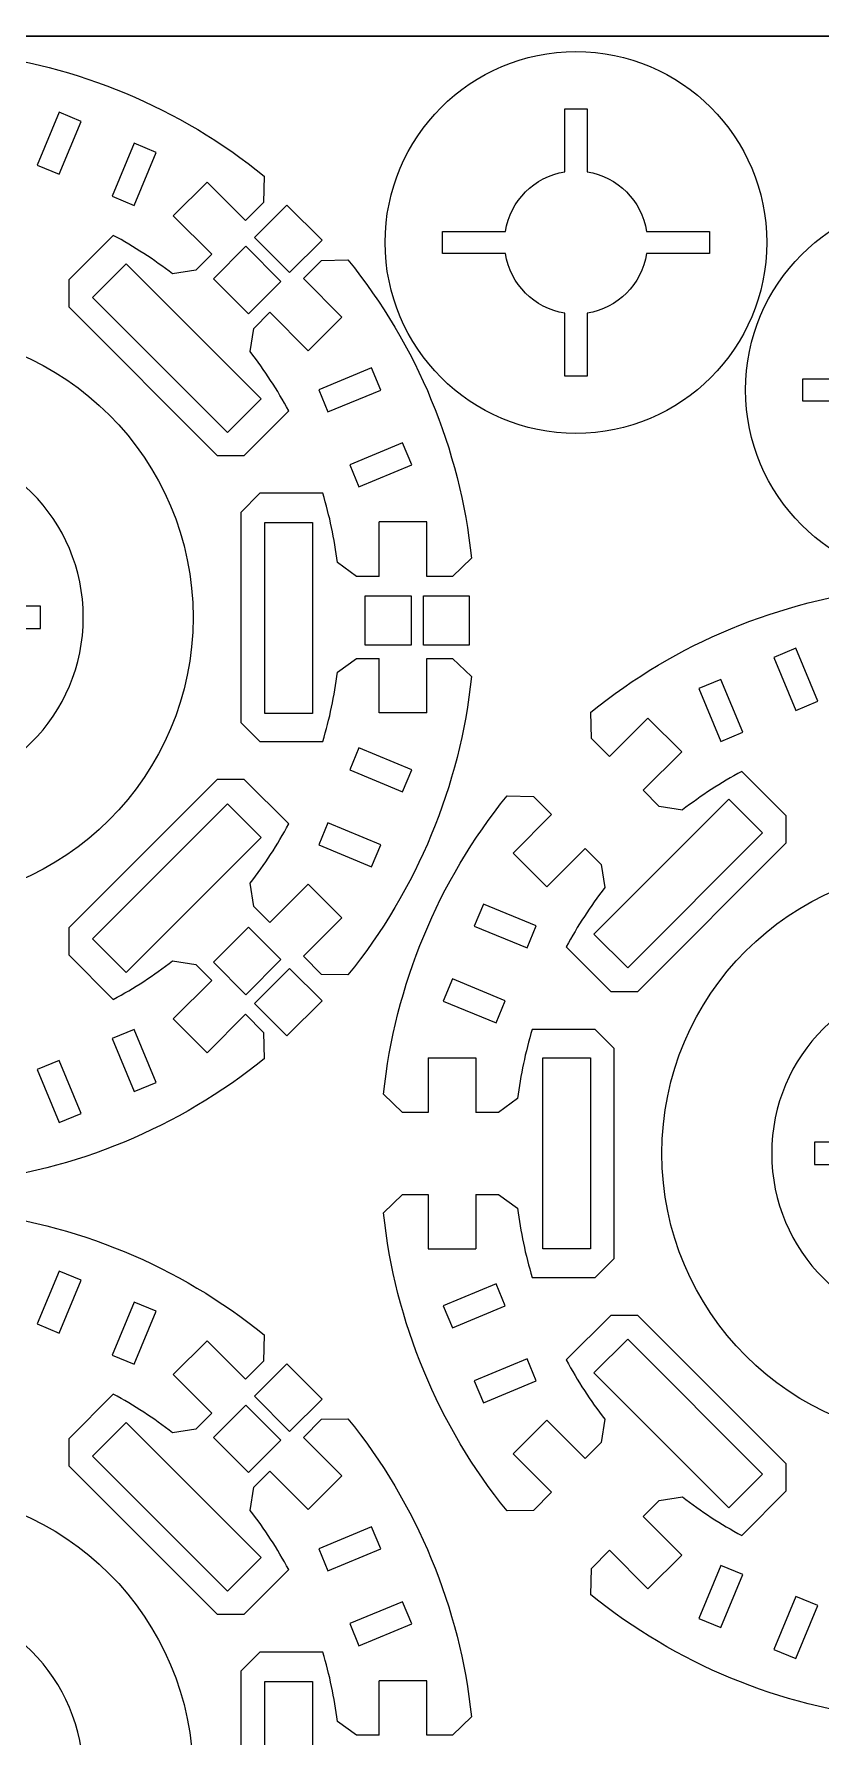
# Model space of a CAD drawing. Header units: centimetres. Extents: x -226 to -75, y 0 to 222.
# Drawn here: x -196.65 to -188.41, y 144.43 to 162.27 of the extents above; entities that cross this region are included whole.
import ezdxf

# ---------------------------------------------------------------- set-up
doc = ezdxf.new("R2010")
doc.units = ezdxf.units.CM
doc.header["$MEASUREMENT"] = 0
doc.layers.add('layer 1', color=7, linetype='Continuous')

msp = doc.modelspace()

# ---------------------------------------------------------------- linework, layer by layer
at = {"layer": 'layer 1', "color": 250, "lineweight": 20}
for points in [[(-225.83724, 162.24642), (-175.83724, 162.24642), (-175.83724, 192.24642), (-225.83724, 192.24642), (-225.83724, 162.24642)], [(-225.83724, 132.24642), (-175.83724, 132.24642), (-175.83724, 162.24642), (-225.83724, 162.24642), (-225.83724, 132.24642)]]:
    msp.add_lwpolyline(points, close=True, dxfattribs=at)
at = {"layer": 'layer 1', "color": 242, "lineweight": 9}
for points in [[(-197.33165, 162.07151), (-196.19994, 161.94592), (-195.1277, 161.49829), (-194.24259, 160.78122)], [(-196.39121, 161.44965), (-196.39121, 161.44965), (-196.62087, 160.89533), (-196.62087, 160.89533)], [(-196.16025, 161.35408), (-196.16025, 161.35408), (-196.39121, 161.44965), (-196.39121, 161.44965)], [(-196.38983, 160.7997), (-196.38983, 160.7997), (-196.16024, 161.35409), (-196.16024, 161.35409)], [(-195.60593, 161.12436), (-195.60593, 161.12436), (-195.83552, 160.57005), (-195.83552, 160.57005)], [(-195.3749, 161.02873), (-195.3749, 161.02873), (-195.60594, 161.12436), (-195.60594, 161.12436)], [(-195.60456, 160.47448), (-195.60456, 160.47448), (-195.3749, 161.02873), (-195.3749, 161.02873)], [(-196.62086, 160.89533), (-196.62086, 160.89533), (-196.38982, 160.7997), (-196.38982, 160.7997)], [(-194.2425, 160.78116), (-194.2425, 160.78116), (-194.24822, 160.50561), (-194.24822, 160.50561)], [(-195.83552, 160.57005), (-195.83552, 160.57005), (-195.60455, 160.47448), (-195.60455, 160.47448)], [(-194.84126, 160.71867), (-194.84126, 160.71867), (-195.19474, 160.36519), (-195.19474, 160.36519)], [(-194.43818, 160.31573), (-194.43818, 160.31573), (-194.84127, 160.71867), (-194.84127, 160.71867)], [(-194.24822, 160.50562), (-194.24822, 160.50562), (-194.43819, 160.31572), (-194.43819, 160.31572)], [(-194.79165, 159.96212), (-194.79165, 159.96212), (-195.19473, 160.36521), (-195.19473, 160.36521)], [(-195.82387, 160.16036), (-195.82387, 160.16036), (-196.29074, 159.69342), (-196.29074, 159.69342)], [(-195.20265, 159.75583), (-195.39943, 159.90802), (-195.6051, 160.04204), (-195.82386, 160.16036)], [(-194.79165, 159.96212), (-194.79165, 159.96212), (-194.95996, 159.79374), (-194.95996, 159.79374)], [(-193.83006, 159.70767), (-193.83006, 159.70767), (-193.64015, 159.89757), (-193.64015, 159.89757)], [(-193.64016, 159.89757), (-193.64016, 159.89757), (-193.3645, 159.90314), (-193.3645, 159.90314)], [(-193.36449, 159.90315), (-192.63999, 159.00878), (-192.19048, 157.92353), (-192.07029, 156.77875)], [(-196.29075, 159.69341), (-196.29075, 159.69341), (-196.29082, 159.41055), (-196.29082, 159.41055)], [(-194.95998, 159.79373), (-194.95998, 159.79373), (-195.20272, 159.75591), (-195.20272, 159.75591)], [(-193.42698, 159.30453), (-193.42698, 159.30453), (-193.83006, 159.70768), (-193.83006, 159.70768)], [(-196.29082, 159.41057), (-196.29082, 159.41057), (-194.73514, 157.85496), (-194.73514, 157.85496)], [(-194.35192, 159.18567), (-194.35192, 159.18567), (-194.18364, 159.35405), (-194.18364, 159.35405)], [(-193.78051, 158.95092), (-193.78051, 158.95092), (-194.18367, 159.35408), (-194.18367, 159.35408)], [(-194.38989, 158.943), (-194.38989, 158.943), (-194.35193, 159.18567), (-194.35193, 159.18567)], [(-193.42698, 159.30453), (-193.42698, 159.30453), (-193.7805, 158.95094), (-193.7805, 158.95094)], [(-193.98543, 158.32192), (-194.10368, 158.54067), (-194.23759, 158.74641), (-194.38989, 158.94305)], [(-193.11706, 158.77081), (-193.11706, 158.77081), (-193.67131, 158.54122), (-193.67131, 158.54122)], [(-193.02128, 158.53985), (-193.02128, 158.53985), (-193.11706, 158.77081), (-193.11706, 158.77081)], [(-193.67131, 158.54123), (-193.67131, 158.54123), (-193.57567, 158.3102), (-193.57567, 158.3102)], [(-193.57567, 158.3102), (-193.57567, 158.3102), (-193.02128, 158.53986), (-193.02128, 158.53986)], [(-194.45238, 157.8549), (-194.45238, 157.8549), (-193.98544, 158.32191), (-193.98544, 158.32191)], [(-192.79177, 157.98547), (-192.79177, 157.98547), (-193.34602, 157.75595), (-193.34602, 157.75595)], [(-192.696, 157.75458), (-192.696, 157.75458), (-192.79178, 157.98547), (-192.79178, 157.98547)], [(-194.73515, 157.85497), (-194.73515, 157.85497), (-194.45237, 157.8549), (-194.45237, 157.8549)], [(-193.34602, 157.75595), (-193.34602, 157.75595), (-193.25038, 157.52492), (-193.25038, 157.52492)], [(-193.25038, 157.52493), (-193.25038, 157.52493), (-192.69599, 157.75459), (-192.69599, 157.75459)], [(-194.28784, 157.45782), (-194.28784, 157.45782), (-194.4878, 157.25786), (-194.4878, 157.25786)], [(-193.62748, 157.45782), (-193.62748, 157.45782), (-194.28785, 157.45782), (-194.28785, 157.45782)], [(-193.47431, 156.73257), (-193.50575, 156.97937), (-193.55644, 157.21957), (-193.62749, 157.45783)], [(-194.4878, 157.25786), (-194.4878, 157.25786), (-194.4878, 155.05792), (-194.4878, 155.05792)], [(-193.03789, 156.5878), (-193.03789, 156.5878), (-193.03782, 157.15788), (-193.03782, 157.15788)], [(-192.53787, 157.15796), (-192.53787, 157.15796), (-193.03783, 157.15789), (-193.03783, 157.15789)], [(-192.5378, 156.58787), (-192.5378, 156.58787), (-192.53787, 157.15795), (-192.53787, 157.15795)], [(-193.27595, 156.5878), (-193.27595, 156.5878), (-193.47431, 156.73258), (-193.47431, 156.73258)], [(-192.07037, 156.77873), (-192.07037, 156.77873), (-192.26923, 156.58788), (-192.26923, 156.58788)], [(-193.03789, 156.5878), (-193.03789, 156.5878), (-193.27594, 156.5878), (-193.27594, 156.5878)], [(-192.26922, 156.58787), (-192.26922, 156.58787), (-192.53779, 156.58787), (-192.53779, 156.58787)], [(-190.81898, 155.16551), (-189.92462, 155.89001), (-188.83937, 156.33959), (-187.69457, 156.45964)], [(-188.67035, 155.834), (-188.67035, 155.834), (-188.90131, 155.73829), (-188.90131, 155.73829)], [(-188.44076, 155.27961), (-188.44076, 155.27961), (-188.67035, 155.834), (-188.67035, 155.834)], [(-193.62748, 154.85795), (-193.5565, 155.09622), (-193.50574, 155.33642), (-193.47431, 155.58323)], [(-193.47431, 155.58314), (-193.47431, 155.58314), (-193.27595, 155.72792), (-193.27595, 155.72792)], [(-193.27595, 155.72791), (-193.27595, 155.72791), (-193.03789, 155.72791), (-193.03789, 155.72791)], [(-193.03789, 155.15788), (-193.03789, 155.15788), (-193.03789, 155.7279), (-193.03789, 155.7279)], [(-192.53787, 155.72798), (-192.53787, 155.72798), (-192.2693, 155.72798), (-192.2693, 155.72798)], [(-192.5378, 155.15781), (-192.5378, 155.15781), (-192.53787, 155.72797), (-192.53787, 155.72797)], [(-192.26929, 155.72798), (-192.26929, 155.72798), (-192.07029, 155.53698), (-192.07029, 155.53698)], [(-188.90132, 155.73829), (-188.90132, 155.73829), (-188.67173, 155.18397), (-188.67173, 155.18397)], [(-192.0703, 155.53712), (-192.19039, 154.39225), (-192.63997, 153.30703), (-193.3645, 152.41263)], [(-189.45563, 155.50864), (-189.45563, 155.50864), (-189.6866, 155.413), (-189.6866, 155.413)], [(-189.6866, 155.41301), (-189.6866, 155.41301), (-189.45701, 154.85872), (-189.45701, 154.85872)], [(-189.22598, 154.95443), (-189.22598, 154.95443), (-189.45563, 155.50865), (-189.45563, 155.50865)], [(-188.67173, 155.18398), (-188.67173, 155.18398), (-188.44076, 155.27962), (-188.44076, 155.27962)], [(-194.4878, 155.05791), (-194.4878, 155.05791), (-194.28784, 154.85795), (-194.28784, 154.85795)], [(-192.5378, 155.15781), (-192.5378, 155.15781), (-193.0379, 155.15788), (-193.0379, 155.15788)], [(-190.81334, 154.88984), (-190.81334, 154.88984), (-190.81905, 155.16546), (-190.81905, 155.16546)], [(-190.22028, 155.10295), (-190.22028, 155.10295), (-190.62343, 154.6999), (-190.62343, 154.6999)], [(-190.22028, 155.10295), (-190.22028, 155.10295), (-189.86676, 154.74943), (-189.86676, 154.74943)], [(-194.28784, 154.85795), (-194.28784, 154.85795), (-193.62748, 154.85795), (-193.62748, 154.85795)], [(-190.62344, 154.69991), (-190.62344, 154.69991), (-190.81334, 154.88984), (-190.81334, 154.88984)], [(-189.45701, 154.85873), (-189.45701, 154.85873), (-189.22598, 154.95444), (-189.22598, 154.95444)], [(-193.25038, 154.79091), (-193.25038, 154.79091), (-193.34602, 154.55995), (-193.34602, 154.55995)], [(-192.696, 154.56119), (-192.696, 154.56119), (-193.25039, 154.79092), (-193.25039, 154.79092)], [(-189.86676, 154.74945), (-189.86676, 154.74945), (-190.26992, 154.34629), (-190.26992, 154.34629)], [(-193.34602, 154.55995), (-193.34602, 154.55995), (-192.79177, 154.33022), (-192.79177, 154.33022)], [(-192.79177, 154.33023), (-192.79177, 154.33023), (-192.69599, 154.56119), (-192.69599, 154.56119)], [(-189.23769, 154.5446), (-189.45659, 154.42628), (-189.66219, 154.29237), (-189.85889, 154.14018)], [(-188.77079, 154.07776), (-188.77079, 154.07776), (-189.23765, 154.54459), (-189.23765, 154.54459)], [(-194.73515, 154.4608), (-194.73515, 154.4608), (-196.29076, 152.90512), (-196.29076, 152.90512)], [(-194.45231, 154.4608), (-194.45231, 154.4608), (-194.73517, 154.4608), (-194.73517, 154.4608)], [(-193.98543, 153.99392), (-193.98543, 153.99392), (-194.4523, 154.46079), (-194.4523, 154.46079)], [(-190.1015, 154.17804), (-190.1015, 154.17804), (-190.26988, 154.34632), (-190.26988, 154.34632)], [(-192.99124, 151.16303), (-192.87109, 152.30783), (-192.42158, 153.39312), (-191.69704, 154.28752)], [(-191.69706, 154.28746), (-191.69706, 154.28746), (-191.4214, 154.28171), (-191.4214, 154.28171)], [(-191.42138, 154.28171), (-191.42138, 154.28171), (-191.23148, 154.09184), (-191.23148, 154.09184)], [(-189.85882, 154.14008), (-189.85882, 154.14008), (-190.1015, 154.17804), (-190.1015, 154.17804)], [(-194.38989, 153.3727), (-194.2377, 153.56948), (-194.10368, 153.77515), (-193.98543, 153.99391)], [(-193.57567, 154.00563), (-193.57567, 154.00563), (-193.67124, 153.7746), (-193.67124, 153.7746)], [(-193.02128, 153.77599), (-193.02128, 153.77599), (-193.57567, 154.00564), (-193.57567, 154.00564)], [(-191.23149, 154.09185), (-191.23149, 154.09185), (-191.63457, 153.68884), (-191.63457, 153.68884)], [(-188.77079, 153.79492), (-188.77079, 153.79492), (-188.77079, 154.07777), (-188.77079, 154.07777)], [(-190.3264, 152.23928), (-190.3264, 152.23928), (-188.77079, 153.79493), (-188.77079, 153.79493)], [(-193.67124, 153.77461), (-193.67124, 153.77461), (-193.11699, 153.54502), (-193.11699, 153.54502)], [(-193.11699, 153.54503), (-193.11699, 153.54503), (-193.02128, 153.77599), (-193.02128, 153.77599)], [(-191.63456, 153.68884), (-191.63456, 153.68884), (-191.28105, 153.33532), (-191.28105, 153.33532)], [(-190.87789, 153.73838), (-190.87789, 153.73838), (-191.28104, 153.3353), (-191.28104, 153.3353)], [(-190.87789, 153.73838), (-190.87789, 153.73838), (-190.70958, 153.57007), (-190.70958, 153.57007)], [(-190.70957, 153.57005), (-190.70957, 153.57005), (-190.67175, 153.32734), (-190.67175, 153.32734)], [(-194.35192, 153.13003), (-194.35192, 153.13003), (-194.38988, 153.3727), (-194.38988, 153.3727)], [(-194.18366, 152.9617), (-194.18366, 152.9617), (-193.78051, 153.36478), (-193.78051, 153.36478)], [(-193.42698, 153.01131), (-193.42698, 153.01131), (-193.7805, 153.36479), (-193.7805, 153.36479)], [(-190.67174, 153.32735), (-190.824, 153.13074), (-190.95788, 152.925), (-191.07627, 152.70621)], [(-194.18366, 152.9617), (-194.18366, 152.9617), (-194.35194, 153.13001), (-194.35194, 153.13001)], [(-191.94456, 153.15513), (-191.94456, 153.15513), (-192.04027, 152.92413), (-192.04027, 152.92413)], [(-191.39024, 152.92554), (-191.39024, 152.92554), (-191.94456, 153.15513), (-191.94456, 153.15513)], [(-196.29075, 152.90513), (-196.29075, 152.90513), (-196.29082, 152.62235), (-196.29082, 152.62235)], [(-193.83013, 152.60817), (-193.83013, 152.60817), (-193.42697, 153.01132), (-193.42697, 153.01132)], [(-192.04026, 152.92413), (-192.04026, 152.92413), (-191.48594, 152.69447), (-191.48594, 152.69447)], [(-191.48595, 152.69448), (-191.48595, 152.69448), (-191.39024, 152.92555), (-191.39024, 152.92555)], [(-196.29082, 152.62236), (-196.29082, 152.62236), (-195.82388, 152.15549), (-195.82388, 152.15549)], [(-195.82387, 152.15548), (-195.60504, 152.27373), (-195.39944, 152.40772), (-195.20273, 152.55987)], [(-195.20272, 152.55987), (-195.20272, 152.55987), (-194.96004, 152.52205), (-194.96004, 152.52205)], [(-193.64016, 152.4182), (-193.64016, 152.4182), (-193.83013, 152.60817), (-193.83013, 152.60817)], [(-191.07626, 152.7062), (-191.07626, 152.7062), (-190.60926, 152.23926), (-190.60926, 152.23926)], [(-195.1948, 151.95064), (-195.1948, 151.95064), (-194.79171, 152.35365), (-194.79171, 152.35365)], [(-194.96005, 152.52204), (-194.96005, 152.52204), (-194.79174, 152.35366), (-194.79174, 152.35366)], [(-193.36455, 152.41262), (-193.36455, 152.41262), (-193.64018, 152.4182), (-193.64018, 152.4182)], [(-192.26984, 152.36985), (-192.26984, 152.36985), (-192.36548, 152.13882), (-192.36548, 152.13882)], [(-191.71559, 152.14013), (-191.71559, 152.14013), (-192.26984, 152.36986), (-192.26984, 152.36986)], [(-190.60925, 152.23925), (-190.60925, 152.23925), (-190.32639, 152.23928), (-190.32639, 152.23928)], [(-194.84126, 151.59703), (-194.84126, 151.59703), (-194.43811, 152.00018), (-194.43811, 152.00018)], [(-194.43812, 152.00018), (-194.43812, 152.00018), (-194.24829, 151.81021), (-194.24829, 151.81021)], [(-192.36548, 152.13882), (-192.36548, 152.13882), (-191.81116, 151.90924), (-191.81116, 151.90924)], [(-191.81116, 151.90924), (-191.81116, 151.90924), (-191.71559, 152.14013), (-191.71559, 152.14013)], [(-195.60449, 151.84136), (-195.60449, 151.84136), (-195.83552, 151.74579), (-195.83552, 151.74579)], [(-195.3749, 151.28704), (-195.3749, 151.28704), (-195.60449, 151.84136), (-195.60449, 151.84136)], [(-194.84126, 151.59703), (-194.84126, 151.59703), (-195.19478, 151.95062), (-195.19478, 151.95062)], [(-191.43406, 151.8422), (-191.50518, 151.60387), (-191.55588, 151.36369), (-191.58731, 151.117)], [(-190.77365, 151.84213), (-190.77365, 151.84213), (-191.43407, 151.8422), (-191.43407, 151.8422)], [(-190.57376, 151.64225), (-190.57376, 151.64225), (-190.77364, 151.84213), (-190.77364, 151.84213)], [(-195.83552, 151.74579), (-195.83552, 151.74579), (-195.60593, 151.19133), (-195.60593, 151.19133)], [(-194.24829, 151.81021), (-194.24829, 151.81021), (-194.24265, 151.53459), (-194.24265, 151.53459)], [(-190.57376, 149.44221), (-190.57376, 149.44221), (-190.57376, 151.64224), (-190.57376, 151.64224)], [(-194.24257, 151.5346), (-195.13693, 150.81003), (-196.22226, 150.36053), (-197.36698, 150.2404)], [(-196.38983, 151.51614), (-196.38983, 151.51614), (-196.62094, 151.42043), (-196.62094, 151.42043)], [(-196.16025, 150.96175), (-196.16025, 150.96175), (-196.38984, 151.51614), (-196.38984, 151.51614)], [(-192.52368, 151.5422), (-192.52368, 151.5422), (-192.52375, 150.97215), (-192.52375, 150.97215)], [(-192.52368, 151.5422), (-192.52368, 151.5422), (-192.02372, 151.5422), (-192.02372, 151.5422)], [(-192.02365, 151.54224), (-192.02365, 151.54224), (-192.02365, 150.97218), (-192.02365, 150.97218)], [(-196.62093, 151.42044), (-196.62093, 151.42044), (-196.3912, 150.86612), (-196.3912, 150.86612)], [(-195.60593, 151.19133), (-195.60593, 151.19133), (-195.3749, 151.28704), (-195.3749, 151.28704)], [(-192.79226, 150.97217), (-192.79226, 150.97217), (-192.99126, 151.16303), (-192.99126, 151.16303)], [(-191.5873, 151.11701), (-191.5873, 151.11701), (-191.78574, 150.97219), (-191.78574, 150.97219)], [(-196.39121, 150.86612), (-196.39121, 150.86612), (-196.16024, 150.96176), (-196.16024, 150.96176)], [(-192.52374, 150.97214), (-192.52374, 150.97214), (-192.79224, 150.97218), (-192.79224, 150.97218)], [(-191.78574, 150.97217), (-191.78574, 150.97217), (-192.02365, 150.97217), (-192.02365, 150.97217)], [(-192.99117, 149.92132), (-192.99117, 149.92132), (-192.79224, 150.11214), (-192.79224, 150.11214)], [(-192.79226, 150.11214), (-192.79226, 150.11214), (-192.52369, 150.11228), (-192.52369, 150.11228)], [(-192.52368, 150.11228), (-192.52368, 150.11228), (-192.52368, 149.54219), (-192.52368, 149.54219)], [(-192.02365, 150.11218), (-192.02365, 150.11218), (-191.78567, 150.11228), (-191.78567, 150.11228)], [(-192.02365, 150.11218), (-192.02365, 150.11218), (-192.02365, 149.54219), (-192.02365, 149.54219)], [(-191.78567, 150.11228), (-191.78567, 150.11228), (-191.5873, 149.9675), (-191.5873, 149.9675)], [(-197.367, 149.93546), (-196.22227, 149.81534), (-195.13691, 149.36583), (-194.24259, 148.64129)], [(-191.69706, 146.7969), (-192.42156, 147.69133), (-192.87114, 148.77668), (-192.99119, 149.92131)], [(-191.5873, 149.96752), (-191.55587, 149.72075), (-191.50517, 149.48054), (-191.43405, 149.24224)], [(-192.52368, 149.54219), (-192.52368, 149.54219), (-192.02379, 149.54219), (-192.02379, 149.54219)], [(-190.77365, 149.24225), (-190.77365, 149.24225), (-190.57376, 149.44221), (-190.57376, 149.44221)], [(-196.39121, 149.30973), (-196.39121, 149.30973), (-196.62087, 148.75541), (-196.62087, 148.75541)], [(-196.16025, 149.21416), (-196.16025, 149.21416), (-196.39121, 149.30973), (-196.39121, 149.30973)], [(-196.38983, 148.65978), (-196.38983, 148.65978), (-196.16024, 149.21417), (-196.16024, 149.21417)], [(-191.81116, 149.17521), (-191.81116, 149.17521), (-192.36555, 148.94566), (-192.36555, 148.94566)], [(-191.71559, 148.94426), (-191.71559, 148.94426), (-191.81116, 149.17522), (-191.81116, 149.17522)], [(-191.43406, 149.24225), (-191.43406, 149.24225), (-190.77364, 149.24225), (-190.77364, 149.24225)], [(-195.60593, 148.98444), (-195.60593, 148.98444), (-195.83552, 148.43012), (-195.83552, 148.43012)], [(-195.3749, 148.88881), (-195.3749, 148.88881), (-195.60594, 148.98444), (-195.60594, 148.98444)], [(-195.60456, 148.33456), (-195.60456, 148.33456), (-195.3749, 148.88881), (-195.3749, 148.88881)], [(-192.36555, 148.94567), (-192.36555, 148.94567), (-192.26984, 148.71453), (-192.26984, 148.71453)], [(-192.26984, 148.71454), (-192.26984, 148.71454), (-191.71559, 148.94427), (-191.71559, 148.94427)], [(-190.60925, 148.8451), (-190.60925, 148.8451), (-191.07625, 148.37824), (-191.07625, 148.37824)], [(-190.3264, 148.8451), (-190.3264, 148.8451), (-190.60925, 148.8451), (-190.60925, 148.8451)], [(-188.77075, 147.28951), (-188.77075, 147.28951), (-190.32643, 148.84512), (-190.32643, 148.84512)], [(-196.62086, 148.75541), (-196.62086, 148.75541), (-196.38982, 148.65977), (-196.38982, 148.65977)], [(-194.2425, 148.64124), (-194.2425, 148.64124), (-194.24822, 148.36569), (-194.24822, 148.36569)], [(-195.83552, 148.43013), (-195.83552, 148.43013), (-195.60455, 148.33456), (-195.60455, 148.33456)], [(-194.84126, 148.57875), (-194.84126, 148.57875), (-195.19474, 148.22526), (-195.19474, 148.22526)], [(-194.43818, 148.17581), (-194.43818, 148.17581), (-194.84127, 148.57875), (-194.84127, 148.57875)], [(-194.24822, 148.3657), (-194.24822, 148.3657), (-194.43819, 148.1758), (-194.43819, 148.1758)], [(-191.48595, 148.38987), (-191.48595, 148.38987), (-192.04027, 148.16035), (-192.04027, 148.16035)], [(-191.39024, 148.15894), (-191.39024, 148.15894), (-191.48595, 148.38987), (-191.48595, 148.38987)], [(-191.07626, 148.37823), (-190.95791, 148.1594), (-190.82396, 147.9538), (-190.67166, 147.75706)], [(-194.79165, 147.8222), (-194.79165, 147.8222), (-195.19473, 148.22529), (-195.19473, 148.22529)], [(-192.04026, 148.16036), (-192.04026, 148.16036), (-191.94455, 147.92933), (-191.94455, 147.92933)], [(-191.94456, 147.92933), (-191.94456, 147.92933), (-191.39024, 148.15895), (-191.39024, 148.15895)], [(-195.82387, 148.02044), (-195.82387, 148.02044), (-196.29074, 147.5535), (-196.29074, 147.5535)], [(-195.20265, 147.61591), (-195.39943, 147.7681), (-195.6051, 147.90212), (-195.82386, 148.02044)], [(-194.79165, 147.8222), (-194.79165, 147.8222), (-194.95996, 147.65382), (-194.95996, 147.65382)], [(-193.83006, 147.56777), (-193.83006, 147.56777), (-193.64015, 147.75763), (-193.64015, 147.75763)], [(-193.64016, 147.75764), (-193.64016, 147.75764), (-193.3645, 147.76322), (-193.3645, 147.76322)], [(-193.36449, 147.76322), (-192.63999, 146.86898), (-192.19048, 145.78369), (-192.07029, 144.63889)], [(-191.6345, 147.39561), (-191.6345, 147.39561), (-191.28101, 147.74913), (-191.28101, 147.74913)], [(-191.28103, 147.74915), (-191.28103, 147.74915), (-190.87796, 147.34607), (-190.87796, 147.34607)], [(-190.67167, 147.75704), (-190.67167, 147.75704), (-190.70963, 147.51444), (-190.70963, 147.51444)], [(-196.29075, 147.5535), (-196.29075, 147.5535), (-196.29082, 147.27072), (-196.29082, 147.27072)], [(-194.95998, 147.65381), (-194.95998, 147.65381), (-195.20272, 147.61599), (-195.20272, 147.61599)], [(-193.42698, 147.1647), (-193.42698, 147.1647), (-193.83006, 147.56777), (-193.83006, 147.56777)], [(-191.6345, 147.39561), (-191.6345, 147.39561), (-191.23148, 146.99251), (-191.23148, 146.99251)], [(-190.70964, 147.51444), (-190.70964, 147.51444), (-190.87795, 147.34609), (-190.87795, 147.34609)], [(-196.29082, 147.27071), (-196.29082, 147.27071), (-194.73514, 145.71515), (-194.73514, 145.71515)], [(-194.35192, 147.04585), (-194.35192, 147.04585), (-194.18364, 147.21423), (-194.18364, 147.21423)], [(-193.78051, 146.8111), (-193.78051, 146.8111), (-194.18367, 147.21425), (-194.18367, 147.21425)], [(-188.77079, 147.00664), (-188.77079, 147.00664), (-188.77072, 147.28952), (-188.77072, 147.28952)], [(-194.38989, 146.80317), (-194.38989, 146.80317), (-194.35193, 147.04585), (-194.35193, 147.04585)], [(-193.42698, 147.1647), (-193.42698, 147.1647), (-193.7805, 146.81111), (-193.7805, 146.81111)], [(-189.23769, 146.53976), (-189.23769, 146.53976), (-188.77082, 147.00663), (-188.77082, 147.00663)], [(-191.23149, 146.99252), (-191.23149, 146.99252), (-191.42139, 146.80255), (-191.42139, 146.80255)], [(-190.26985, 146.73806), (-190.26985, 146.73806), (-190.10157, 146.90634), (-190.10157, 146.90634)], [(-190.10157, 146.90632), (-190.10157, 146.90632), (-189.85882, 146.94421), (-189.85882, 146.94421)], [(-189.85897, 146.94421), (-189.66219, 146.79203), (-189.45659, 146.65808), (-189.23769, 146.53975)], [(-193.98543, 146.18209), (-194.10368, 146.40085), (-194.23759, 146.60659), (-194.38989, 146.80323)], [(-191.42138, 146.80255), (-191.42138, 146.80255), (-191.69704, 146.79698), (-191.69704, 146.79698)], [(-190.26985, 146.73806), (-190.26985, 146.73806), (-189.86676, 146.33491), (-189.86676, 146.33491)], [(-193.11706, 146.63099), (-193.11706, 146.63099), (-193.67131, 146.4014), (-193.67131, 146.4014)], [(-193.02128, 146.40003), (-193.02128, 146.40003), (-193.11706, 146.63099), (-193.11706, 146.63099)], [(-193.67131, 146.40141), (-193.67131, 146.40141), (-193.57567, 146.17037), (-193.57567, 146.17037)], [(-193.57567, 146.17038), (-193.57567, 146.17038), (-193.02128, 146.40004), (-193.02128, 146.40004)], [(-190.81334, 146.19449), (-190.81334, 146.19449), (-190.62343, 146.38446), (-190.62343, 146.38446)], [(-190.62344, 146.38445), (-190.62344, 146.38445), (-190.22028, 145.98137), (-190.22028, 145.98137)], [(-190.22028, 145.98138), (-190.22028, 145.98138), (-189.8668, 146.3349), (-189.8668, 146.3349)], [(-194.45238, 145.71507), (-194.45238, 145.71507), (-193.98544, 146.18208), (-193.98544, 146.18208)], [(-190.81898, 145.91889), (-190.81898, 145.91889), (-190.81334, 146.19451), (-190.81334, 146.19451)], [(-189.45701, 146.2257), (-189.45701, 146.2257), (-189.68667, 145.67124), (-189.68667, 145.67124)], [(-189.22612, 146.12993), (-189.22612, 146.12993), (-189.45701, 146.22571), (-189.45701, 146.22571)], [(-189.45563, 145.57569), (-189.45563, 145.57569), (-189.22612, 146.12994), (-189.22612, 146.12994)], [(-192.79177, 145.84564), (-192.79177, 145.84564), (-193.34602, 145.61613), (-193.34602, 145.61613)], [(-192.696, 145.61475), (-192.696, 145.61475), (-192.79178, 145.84565), (-192.79178, 145.84565)], [(-187.69457, 144.6247), (-188.8393, 144.74479), (-189.92465, 145.19437), (-190.81898, 145.9189)], [(-188.67166, 145.90042), (-188.67166, 145.90042), (-188.90131, 145.34603), (-188.90131, 145.34603)], [(-188.44083, 145.80478), (-188.44083, 145.80478), (-188.67166, 145.90042), (-188.67166, 145.90042)], [(-188.67035, 145.2504), (-188.67035, 145.2504), (-188.44083, 145.80479), (-188.44083, 145.80479)], [(-194.73515, 145.71514), (-194.73515, 145.71514), (-194.45237, 145.71507), (-194.45237, 145.71507)], [(-193.34602, 145.61613), (-193.34602, 145.61613), (-193.25038, 145.3851), (-193.25038, 145.3851)], [(-193.25038, 145.3851), (-193.25038, 145.3851), (-192.69599, 145.61476), (-192.69599, 145.61476)], [(-189.68663, 145.67125), (-189.68663, 145.67125), (-189.4556, 145.57569), (-189.4556, 145.57569)], [(-194.28784, 145.31799), (-194.28784, 145.31799), (-194.4878, 145.11804), (-194.4878, 145.11804)], [(-193.62748, 145.31799), (-193.62748, 145.31799), (-194.28785, 145.31799), (-194.28785, 145.31799)], [(-193.47431, 144.59273), (-193.50575, 144.83953), (-193.55644, 145.07974), (-193.62749, 145.31801)], [(-188.90132, 145.34604), (-188.90132, 145.34604), (-188.67035, 145.2504), (-188.67035, 145.2504)], [(-194.4878, 145.11804), (-194.4878, 145.11804), (-194.4878, 142.91808), (-194.4878, 142.91808)], [(-193.03789, 144.44797), (-193.03789, 144.44797), (-193.03782, 145.01806), (-193.03782, 145.01806)], [(-192.53787, 145.01813), (-192.53787, 145.01813), (-193.03783, 145.01806), (-193.03783, 145.01806)], [(-192.5378, 144.44804), (-192.5378, 144.44804), (-192.53787, 145.01812), (-192.53787, 145.01812)], [(-193.27595, 144.44797), (-193.27595, 144.44797), (-193.47431, 144.59275), (-193.47431, 144.59275)], [(-192.07037, 144.6389), (-192.07037, 144.6389), (-192.26923, 144.44804), (-192.26923, 144.44804)], [(-193.03789, 144.44797), (-193.03789, 144.44797), (-193.27594, 144.44797), (-193.27594, 144.44797)], [(-192.26922, 144.44804), (-192.26922, 144.44804), (-192.53779, 144.44804), (-192.53779, 144.44804)]]:
    msp.add_open_spline(points, degree=3, dxfattribs=at)
for points, knots in [([(-188.97481, 160.0853), (-188.97481, 161.18984), (-189.87033, 162.08533), (-190.97481, 162.08533), (-190.97481, 162.08533), (-192.07939, 162.08533), (-192.97485, 161.18984), (-192.97485, 160.08522), (-192.97485, 160.08522), (-192.97485, 158.98068), (-192.07939, 158.08522), (-190.97481, 158.08519), (-190.97481, 158.08519), (-189.87026, 158.08519), (-188.97481, 158.98071), (-188.97481, 160.0853)], [0, 0, 0, 0, 0.2, 0.2, 0.2, 0.2, 0.4, 0.4, 0.4, 0.4, 0.6, 0.6, 0.6, 0.6, 1, 1, 1, 1]), ([(-190.85811, 158.68521), (-190.85811, 158.68521), (-190.85811, 159.34522), (-190.85811, 159.34522), (-190.85811, 159.34522), (-190.53758, 159.39546), (-190.28499, 159.64804), (-190.23475, 159.96858), (-190.23475, 159.96858), (-190.23475, 159.96858), (-189.57495, 159.96858), (-189.57495, 159.96858), (-189.57495, 159.96858), (-189.57495, 159.96858), (-189.57488, 160.20187), (-189.57488, 160.20187), (-189.57488, 160.20187), (-189.57488, 160.20187), (-190.23475, 160.20187), (-190.23475, 160.20187), (-190.23475, 160.20187), (-190.28499, 160.52248), (-190.53758, 160.77506), (-190.85804, 160.82516), (-190.85804, 160.82516), (-190.85804, 160.82516), (-190.85797, 161.48524), (-190.85797, 161.48524), (-190.85797, 161.48524), (-190.85797, 161.48524), (-191.09133, 161.48524), (-191.09133, 161.48524), (-191.09133, 161.48524), (-191.09133, 161.48524), (-191.0914, 160.82516), (-191.0914, 160.82516), (-191.0914, 160.82516), (-191.41201, 160.77513), (-191.66446, 160.5224), (-191.71476, 160.20187), (-191.71476, 160.20187), (-191.71476, 160.20187), (-192.37477, 160.20187), (-192.37477, 160.20187), (-192.37477, 160.20187), (-192.37477, 160.20187), (-192.3747, 159.96858), (-192.3747, 159.96858), (-192.3747, 159.96858), (-192.3747, 159.96858), (-191.71469, 159.96858), (-191.71469, 159.96858), (-191.71469, 159.96858), (-191.66446, 159.64804), (-191.41187, 159.39546), (-191.09147, 159.34529), (-191.09147, 159.34529), (-191.09147, 159.34529), (-191.09147, 158.68521), (-191.09147, 158.68521), (-191.09147, 158.68521), (-191.09147, 158.68521), (-190.85811, 158.68521), (-190.85811, 158.68521)], [0, 0, 0, 0, 0.05882353, 0.05882353, 0.05882353, 0.05882353, 0.11764706, 0.11764706, 0.11764706, 0.11764706, 0.17647059, 0.17647059, 0.17647059, 0.17647059, 0.23529412, 0.23529412, 0.23529412, 0.23529412, 0.29411765, 0.29411765, 0.29411765, 0.29411765, 0.35294118, 0.35294118, 0.35294118, 0.35294118, 0.41176471, 0.41176471, 0.41176471, 0.41176471, 0.47058824, 0.47058824, 0.47058824, 0.47058824, 0.52941176, 0.52941176, 0.52941176, 0.52941176, 0.58823529, 0.58823529, 0.58823529, 0.58823529, 0.64705882, 0.64705882, 0.64705882, 0.64705882, 0.70588235, 0.70588235, 0.70588235, 0.70588235, 0.76470588, 0.76470588, 0.76470588, 0.76470588, 0.82352941, 0.82352941, 0.82352941, 0.82352941, 0.88235294, 0.88235294, 0.88235294, 0.88235294, 1, 1, 1, 1]), ([(-193.97565, 159.76982), (-193.97565, 159.76982), (-193.6361, 160.10937), (-193.6361, 160.10937), (-193.6361, 160.10937), (-193.6361, 160.10937), (-194.00376, 160.47711), (-194.00376, 160.47711), (-194.00376, 160.47711), (-194.00376, 160.47711), (-194.34331, 160.13756), (-194.34331, 160.13756), (-194.34331, 160.13756), (-194.34331, 160.13756), (-193.97565, 159.76982), (-193.97565, 159.76982)], [0, 0, 0, 0, 0.2, 0.2, 0.2, 0.2, 0.4, 0.4, 0.4, 0.4, 0.6, 0.6, 0.6, 0.6, 1, 1, 1, 1]), ([(-185.1981, 158.54127), (-185.1981, 159.64581), (-186.09363, 160.5413), (-187.1981, 160.5413), (-187.1981, 160.5413), (-188.30269, 160.5413), (-189.19807, 159.64581), (-189.19807, 158.5412), (-189.19807, 158.5412), (-189.19814, 157.43665), (-188.30269, 156.5412), (-187.1981, 156.54117), (-187.1981, 156.54117), (-186.09356, 156.54117), (-185.1981, 157.43668), (-185.1981, 158.54127)], [0, 0, 0, 0, 0.2, 0.2, 0.2, 0.2, 0.4, 0.4, 0.4, 0.4, 0.6, 0.6, 0.6, 0.6, 1, 1, 1, 1]), ([(-194.40683, 159.33863), (-194.40683, 159.33863), (-194.06728, 159.67818), (-194.06728, 159.67818), (-194.06728, 159.67818), (-194.06728, 159.67818), (-194.43495, 160.04585), (-194.43495, 160.04585), (-194.43495, 160.04585), (-194.43495, 160.04585), (-194.77457, 159.70637), (-194.77457, 159.70637), (-194.77457, 159.70637), (-194.77457, 159.70637), (-194.40683, 159.33863), (-194.40683, 159.33863)], [0, 0, 0, 0, 0.2, 0.2, 0.2, 0.2, 0.4, 0.4, 0.4, 0.4, 0.6, 0.6, 0.6, 0.6, 1, 1, 1, 1]), ([(-195.68869, 159.86277), (-195.68869, 159.86277), (-196.0422, 159.50925), (-196.0422, 159.50925), (-196.0422, 159.50925), (-196.0422, 159.50925), (-194.62802, 158.09503), (-194.62802, 158.09503), (-194.62802, 158.09503), (-194.62802, 158.09503), (-194.27447, 158.44855), (-194.27447, 158.44855), (-194.27447, 158.44855), (-194.27447, 158.44855), (-195.68869, 159.86277), (-195.68869, 159.86277)], [0, 0, 0, 0, 0.2, 0.2, 0.2, 0.2, 0.4, 0.4, 0.4, 0.4, 0.6, 0.6, 0.6, 0.6, 1, 1, 1, 1]), ([(-187.0814, 157.14118), (-187.0814, 157.14118), (-187.0814, 157.80119), (-187.0814, 157.80119), (-187.0814, 157.80119), (-186.76087, 157.85143), (-186.50828, 158.10402), (-186.45805, 158.42455), (-186.45805, 158.42455), (-186.45805, 158.42455), (-185.79825, 158.42455), (-185.79825, 158.42455), (-185.79825, 158.42455), (-185.79825, 158.42455), (-185.79818, 158.65784), (-185.79818, 158.65784), (-185.79818, 158.65784), (-185.79818, 158.65784), (-186.45805, 158.65784), (-186.45805, 158.65784), (-186.45805, 158.65784), (-186.50828, 158.97845), (-186.76087, 159.23103), (-187.08133, 159.28113), (-187.08133, 159.28113), (-187.08133, 159.28113), (-187.08126, 159.94121), (-187.08126, 159.94121), (-187.08126, 159.94121), (-187.08126, 159.94121), (-187.31463, 159.94121), (-187.31463, 159.94121), (-187.31463, 159.94121), (-187.31463, 159.94121), (-187.3147, 159.28113), (-187.3147, 159.28113), (-187.3147, 159.28113), (-187.6353, 159.23111), (-187.88775, 158.97838), (-187.93806, 158.65784), (-187.93806, 158.65784), (-187.93806, 158.65784), (-188.59807, 158.65784), (-188.59807, 158.65784), (-188.59807, 158.65784), (-188.59807, 158.65784), (-188.598, 158.42455), (-188.598, 158.42455), (-188.598, 158.42455), (-188.598, 158.42455), (-187.93798, 158.42455), (-187.93798, 158.42455), (-187.93798, 158.42455), (-187.88775, 158.10402), (-187.63516, 157.85143), (-187.31477, 157.80126), (-187.31477, 157.80126), (-187.31477, 157.80126), (-187.31477, 157.14118), (-187.31477, 157.14118), (-187.31477, 157.14118), (-187.31477, 157.14118), (-187.0814, 157.14118), (-187.0814, 157.14118)], [0, 0, 0, 0, 0.05882353, 0.05882353, 0.05882353, 0.05882353, 0.11764706, 0.11764706, 0.11764706, 0.11764706, 0.17647059, 0.17647059, 0.17647059, 0.17647059, 0.23529412, 0.23529412, 0.23529412, 0.23529412, 0.29411765, 0.29411765, 0.29411765, 0.29411765, 0.35294118, 0.35294118, 0.35294118, 0.35294118, 0.41176471, 0.41176471, 0.41176471, 0.41176471, 0.47058824, 0.47058824, 0.47058824, 0.47058824, 0.52941176, 0.52941176, 0.52941176, 0.52941176, 0.58823529, 0.58823529, 0.58823529, 0.58823529, 0.64705882, 0.64705882, 0.64705882, 0.64705882, 0.70588235, 0.70588235, 0.70588235, 0.70588235, 0.76470588, 0.76470588, 0.76470588, 0.76470588, 0.82352941, 0.82352941, 0.82352941, 0.82352941, 0.88235294, 0.88235294, 0.88235294, 0.88235294, 1, 1, 1, 1]), ([(-200.98773, 156.15792), (-200.98773, 154.50096), (-199.6447, 153.15794), (-197.98788, 153.15794), (-197.98788, 153.15794), (-196.33092, 153.15787), (-194.98782, 154.50103), (-194.98789, 156.15785), (-194.98789, 156.15785), (-194.98782, 157.81473), (-196.33099, 159.15783), (-197.98795, 159.1579), (-197.98795, 159.1579), (-199.6447, 159.15783), (-200.98773, 157.8148), (-200.98773, 156.15792)], [0, 0, 0, 0, 0.2, 0.2, 0.2, 0.2, 0.4, 0.4, 0.4, 0.4, 0.6, 0.6, 0.6, 0.6, 1, 1, 1, 1]), ([(-197.9878, 158.00786), (-196.96612, 158.00786), (-196.13787, 157.17965), (-196.13787, 156.15798), (-196.13787, 156.15798), (-196.13787, 155.13619), (-196.96612, 154.3079), (-197.9878, 154.3079), (-197.9878, 154.3079), (-199.00955, 154.3079), (-199.8378, 155.13626), (-199.8378, 156.15794), (-199.8378, 156.15794), (-199.8378, 157.17958), (-199.00955, 158.00793), (-197.9878, 158.00786)], [0, 0, 0, 0, 0.2, 0.2, 0.2, 0.2, 0.4, 0.4, 0.4, 0.4, 0.6, 0.6, 0.6, 0.6, 1, 1, 1, 1]), ([(-199.38782, 156.27457), (-199.38782, 156.27457), (-198.72788, 156.2745), (-198.72788, 156.2745), (-198.72788, 156.2745), (-198.67765, 156.59511), (-198.42499, 156.84763), (-198.10445, 156.89786), (-198.10445, 156.89786), (-198.10445, 156.89786), (-198.10452, 157.55793), (-198.10452, 157.55793), (-198.10452, 157.55793), (-198.10452, 157.55793), (-197.87116, 157.55793), (-197.87116, 157.55793), (-197.87116, 157.55793), (-197.87116, 157.55793), (-197.87116, 156.89786), (-197.87116, 156.89786), (-197.87116, 156.89786), (-197.55063, 156.84777), (-197.29804, 156.59511), (-197.2478, 156.27464), (-197.2478, 156.27464), (-197.2478, 156.27464), (-196.58786, 156.27457), (-196.58786, 156.27457), (-196.58786, 156.27457), (-196.58786, 156.27457), (-196.58786, 156.04121), (-196.58786, 156.04121), (-196.58786, 156.04121), (-196.58786, 156.04121), (-197.2478, 156.04121), (-197.2478, 156.04121), (-197.2478, 156.04121), (-197.29804, 155.72075), (-197.55063, 155.46816), (-197.87116, 155.41792), (-197.87116, 155.41792), (-197.87116, 155.41792), (-197.87116, 154.75798), (-197.87116, 154.75798), (-197.87116, 154.75798), (-197.87116, 154.75798), (-198.10445, 154.75784), (-198.10445, 154.75784), (-198.10445, 154.75784), (-198.10445, 154.75784), (-198.10452, 155.41792), (-198.10452, 155.41792), (-198.10452, 155.41792), (-198.42506, 155.46816), (-198.67765, 155.72068), (-198.72788, 156.04121), (-198.72788, 156.04121), (-198.72788, 156.04121), (-199.38782, 156.04121), (-199.38782, 156.04121), (-199.38782, 156.04121), (-199.38782, 156.04121), (-199.38782, 156.27457), (-199.38782, 156.27457)], [0, 0, 0, 0, 0.05882353, 0.05882353, 0.05882353, 0.05882353, 0.11764706, 0.11764706, 0.11764706, 0.11764706, 0.17647059, 0.17647059, 0.17647059, 0.17647059, 0.23529412, 0.23529412, 0.23529412, 0.23529412, 0.29411765, 0.29411765, 0.29411765, 0.29411765, 0.35294118, 0.35294118, 0.35294118, 0.35294118, 0.41176471, 0.41176471, 0.41176471, 0.41176471, 0.47058824, 0.47058824, 0.47058824, 0.47058824, 0.52941176, 0.52941176, 0.52941176, 0.52941176, 0.58823529, 0.58823529, 0.58823529, 0.58823529, 0.64705882, 0.64705882, 0.64705882, 0.64705882, 0.70588235, 0.70588235, 0.70588235, 0.70588235, 0.76470588, 0.76470588, 0.76470588, 0.76470588, 0.82352941, 0.82352941, 0.82352941, 0.82352941, 0.88235294, 0.88235294, 0.88235294, 0.88235294, 1, 1, 1, 1]), ([(-194.23679, 155.15044), (-194.23679, 155.15044), (-193.73676, 155.15044), (-193.73676, 155.15044), (-193.73676, 155.15044), (-193.73676, 155.15044), (-193.73676, 157.15043), (-193.73676, 157.15043), (-193.73676, 157.15043), (-193.73676, 157.15043), (-194.23679, 157.15043), (-194.23679, 157.15043), (-194.23679, 157.15043), (-194.23679, 157.15043), (-194.23679, 155.15044), (-194.23679, 155.15044)], [0, 0, 0, 0, 0.2, 0.2, 0.2, 0.2, 0.4, 0.4, 0.4, 0.4, 0.6, 0.6, 0.6, 0.6, 1, 1, 1, 1]), ([(-193.18355, 155.86536), (-193.18355, 155.86536), (-192.70331, 155.86536), (-192.70331, 155.86536), (-192.70331, 155.86536), (-192.70331, 155.86536), (-192.70339, 156.38529), (-192.70339, 156.38529), (-192.70339, 156.38529), (-192.70339, 156.38529), (-193.18355, 156.38536), (-193.18355, 156.38536), (-193.18355, 156.38536), (-193.18355, 156.38536), (-193.18355, 155.86536), (-193.18355, 155.86536)], [0, 0, 0, 0, 0.2, 0.2, 0.2, 0.2, 0.4, 0.4, 0.4, 0.4, 0.6, 0.6, 0.6, 0.6, 1, 1, 1, 1]), ([(-192.5737, 155.86536), (-192.5737, 155.86536), (-192.09353, 155.86536), (-192.09353, 155.86536), (-192.09353, 155.86536), (-192.09353, 155.86536), (-192.09353, 156.38536), (-192.09353, 156.38536), (-192.09353, 156.38536), (-192.09353, 156.38536), (-192.5737, 156.38529), (-192.5737, 156.38529), (-192.5737, 156.38529), (-192.5737, 156.38529), (-192.5737, 155.86536), (-192.5737, 155.86536)], [0, 0, 0, 0, 0.2, 0.2, 0.2, 0.2, 0.4, 0.4, 0.4, 0.4, 0.6, 0.6, 0.6, 0.6, 1, 1, 1, 1]), ([(-196.04222, 152.79165), (-196.04222, 152.79165), (-195.6887, 152.43813), (-195.6887, 152.43813), (-195.6887, 152.43813), (-195.6887, 152.43813), (-194.27449, 153.85231), (-194.27449, 153.85231), (-194.27449, 153.85231), (-194.27449, 153.85231), (-194.62801, 154.20594), (-194.62801, 154.20594), (-194.62801, 154.20594), (-194.62801, 154.20594), (-196.04222, 152.79165), (-196.04222, 152.79165)], [0, 0, 0, 0, 0.2, 0.2, 0.2, 0.2, 0.4, 0.4, 0.4, 0.4, 0.6, 0.6, 0.6, 0.6, 1, 1, 1, 1]), ([(-190.78605, 152.84031), (-190.78605, 152.84031), (-190.43253, 152.48676), (-190.43253, 152.48676), (-190.43253, 152.48676), (-190.43253, 152.48676), (-189.01831, 153.90097), (-189.01831, 153.90097), (-189.01831, 153.90097), (-189.01831, 153.90097), (-189.37183, 154.25446), (-189.37183, 154.25446), (-189.37183, 154.25446), (-189.37183, 154.25446), (-190.78605, 152.84031), (-190.78605, 152.84031)], [0, 0, 0, 0, 0.2, 0.2, 0.2, 0.2, 0.4, 0.4, 0.4, 0.4, 0.6, 0.6, 0.6, 0.6, 1, 1, 1, 1]), ([(-190.07367, 150.54223), (-190.07367, 148.8853), (-188.73057, 147.54224), (-187.07375, 147.54224), (-187.07375, 147.54224), (-185.41679, 147.5422), (-184.07369, 148.88537), (-184.07376, 150.54216), (-184.07376, 150.54216), (-184.07369, 152.19908), (-185.41686, 153.54218), (-187.07382, 153.54221), (-187.07382, 153.54221), (-188.73057, 153.54218), (-190.07367, 152.19912), (-190.07367, 150.54223)], [0, 0, 0, 0, 0.2, 0.2, 0.2, 0.2, 0.4, 0.4, 0.4, 0.4, 0.6, 0.6, 0.6, 0.6, 1, 1, 1, 1]), ([(-194.77456, 152.54436), (-194.77456, 152.54436), (-194.43495, 152.20482), (-194.43495, 152.20482), (-194.43495, 152.20482), (-194.43495, 152.20482), (-194.06728, 152.57248), (-194.06728, 152.57248), (-194.06728, 152.57248), (-194.06728, 152.57248), (-194.40683, 152.91203), (-194.40683, 152.91203), (-194.40683, 152.91203), (-194.40683, 152.91203), (-194.77456, 152.54436), (-194.77456, 152.54436)], [0, 0, 0, 0, 0.2, 0.2, 0.2, 0.2, 0.4, 0.4, 0.4, 0.4, 0.6, 0.6, 0.6, 0.6, 1, 1, 1, 1]), ([(-194.34331, 152.11311), (-194.34331, 152.11311), (-194.00376, 151.77363), (-194.00376, 151.77363), (-194.00376, 151.77363), (-194.00376, 151.77363), (-193.63609, 152.14129), (-193.63609, 152.14129), (-193.63609, 152.14129), (-193.63609, 152.14129), (-193.97564, 152.48084), (-193.97564, 152.48084), (-193.97564, 152.48084), (-193.97564, 152.48084), (-194.34331, 152.11311), (-194.34331, 152.11311)], [0, 0, 0, 0, 0.2, 0.2, 0.2, 0.2, 0.4, 0.4, 0.4, 0.4, 0.6, 0.6, 0.6, 0.6, 1, 1, 1, 1]), ([(-187.07368, 152.39221), (-186.052, 152.39221), (-185.22375, 151.56396), (-185.22375, 150.54231), (-185.22375, 150.54231), (-185.22375, 149.52049), (-186.052, 148.69224), (-187.07368, 148.69221), (-187.07368, 148.69221), (-188.09543, 148.69224), (-188.92368, 149.52056), (-188.92368, 150.54228), (-188.92368, 150.54228), (-188.92368, 151.56392), (-188.09543, 152.39225), (-187.07368, 152.39221)], [0, 0, 0, 0, 0.2, 0.2, 0.2, 0.2, 0.4, 0.4, 0.4, 0.4, 0.6, 0.6, 0.6, 0.6, 1, 1, 1, 1]), ([(-188.47371, 150.65892), (-188.47371, 150.65892), (-187.81377, 150.65884), (-187.81377, 150.65884), (-187.81377, 150.65884), (-187.76354, 150.97941), (-187.51088, 151.23197), (-187.19034, 151.2822), (-187.19034, 151.2822), (-187.19034, 151.2822), (-187.19041, 151.94225), (-187.19041, 151.94225), (-187.19041, 151.94225), (-187.19041, 151.94225), (-186.95705, 151.94225), (-186.95705, 151.94225), (-186.95705, 151.94225), (-186.95705, 151.94225), (-186.95705, 151.28217), (-186.95705, 151.28217), (-186.95705, 151.28217), (-186.63652, 151.23207), (-186.38393, 150.97941), (-186.33369, 150.65895), (-186.33369, 150.65895), (-186.33369, 150.65895), (-185.67375, 150.65892), (-185.67375, 150.65892), (-185.67375, 150.65892), (-185.67375, 150.65892), (-185.67375, 150.42555), (-185.67375, 150.42555), (-185.67375, 150.42555), (-185.67375, 150.42555), (-186.33369, 150.42555), (-186.33369, 150.42555), (-186.33369, 150.42555), (-186.38393, 150.10505), (-186.63652, 149.85247), (-186.95705, 149.80223), (-186.95705, 149.80223), (-186.95705, 149.80223), (-186.95705, 149.14229), (-186.95705, 149.14229), (-186.95705, 149.14229), (-186.95705, 149.14229), (-187.19034, 149.14218), (-187.19034, 149.14218), (-187.19034, 149.14218), (-187.19034, 149.14218), (-187.19041, 149.80223), (-187.19041, 149.80223), (-187.19041, 149.80223), (-187.51095, 149.85247), (-187.76354, 150.10502), (-187.81377, 150.42555), (-187.81377, 150.42555), (-187.81377, 150.42555), (-188.47371, 150.42555), (-188.47371, 150.42555), (-188.47371, 150.42555), (-188.47371, 150.42555), (-188.47371, 150.65892), (-188.47371, 150.65892)], [0, 0, 0, 0, 0.05882353, 0.05882353, 0.05882353, 0.05882353, 0.11764706, 0.11764706, 0.11764706, 0.11764706, 0.17647059, 0.17647059, 0.17647059, 0.17647059, 0.23529412, 0.23529412, 0.23529412, 0.23529412, 0.29411765, 0.29411765, 0.29411765, 0.29411765, 0.35294118, 0.35294118, 0.35294118, 0.35294118, 0.41176471, 0.41176471, 0.41176471, 0.41176471, 0.47058824, 0.47058824, 0.47058824, 0.47058824, 0.52941176, 0.52941176, 0.52941176, 0.52941176, 0.58823529, 0.58823529, 0.58823529, 0.58823529, 0.64705882, 0.64705882, 0.64705882, 0.64705882, 0.70588235, 0.70588235, 0.70588235, 0.70588235, 0.76470588, 0.76470588, 0.76470588, 0.76470588, 0.82352941, 0.82352941, 0.82352941, 0.82352941, 0.88235294, 0.88235294, 0.88235294, 0.88235294, 1, 1, 1, 1]), ([(-191.32376, 149.54219), (-191.32376, 149.54219), (-190.82374, 149.54219), (-190.82374, 149.54219), (-190.82374, 149.54219), (-190.82374, 149.54219), (-190.82374, 151.54219), (-190.82374, 151.54219), (-190.82374, 151.54219), (-190.82374, 151.54219), (-191.32376, 151.54219), (-191.32376, 151.54219), (-191.32376, 151.54219), (-191.32376, 151.54219), (-191.32376, 149.54219), (-191.32376, 149.54219)], [0, 0, 0, 0, 0.2, 0.2, 0.2, 0.2, 0.4, 0.4, 0.4, 0.4, 0.6, 0.6, 0.6, 0.6, 1, 1, 1, 1]), ([(-190.43251, 148.59765), (-190.43251, 148.59765), (-190.78603, 148.24413), (-190.78603, 148.24413), (-190.78603, 148.24413), (-190.78603, 148.24413), (-189.37185, 146.82985), (-189.37185, 146.82985), (-189.37185, 146.82985), (-189.37185, 146.82985), (-189.01823, 147.18344), (-189.01823, 147.18344), (-189.01823, 147.18344), (-189.01823, 147.18344), (-190.43251, 148.59765), (-190.43251, 148.59765)], [0, 0, 0, 0, 0.2, 0.2, 0.2, 0.2, 0.4, 0.4, 0.4, 0.4, 0.6, 0.6, 0.6, 0.6, 1, 1, 1, 1]), ([(-193.97565, 147.6299), (-193.97565, 147.6299), (-193.6361, 147.96945), (-193.6361, 147.96945), (-193.6361, 147.96945), (-193.6361, 147.96945), (-194.00376, 148.33718), (-194.00376, 148.33718), (-194.00376, 148.33718), (-194.00376, 148.33718), (-194.34331, 147.99763), (-194.34331, 147.99763), (-194.34331, 147.99763), (-194.34331, 147.99763), (-193.97565, 147.6299), (-193.97565, 147.6299)], [0, 0, 0, 0, 0.2, 0.2, 0.2, 0.2, 0.4, 0.4, 0.4, 0.4, 0.6, 0.6, 0.6, 0.6, 1, 1, 1, 1]), ([(-194.40683, 147.19881), (-194.40683, 147.19881), (-194.06728, 147.53827), (-194.06728, 147.53827), (-194.06728, 147.53827), (-194.06728, 147.53827), (-194.43495, 147.9059), (-194.43495, 147.9059), (-194.43495, 147.9059), (-194.43495, 147.9059), (-194.77457, 147.56646), (-194.77457, 147.56646), (-194.77457, 147.56646), (-194.77457, 147.56646), (-194.40683, 147.19881), (-194.40683, 147.19881)], [0, 0, 0, 0, 0.2, 0.2, 0.2, 0.2, 0.4, 0.4, 0.4, 0.4, 0.6, 0.6, 0.6, 0.6, 1, 1, 1, 1]), ([(-195.68869, 147.72285), (-195.68869, 147.72285), (-196.0422, 147.36936), (-196.0422, 147.36936), (-196.0422, 147.36936), (-196.0422, 147.36936), (-194.62802, 145.95519), (-194.62802, 145.95519), (-194.62802, 145.95519), (-194.62802, 145.95519), (-194.27447, 146.30875), (-194.27447, 146.30875), (-194.27447, 146.30875), (-194.27447, 146.30875), (-195.68869, 147.72285), (-195.68869, 147.72285)], [0, 0, 0, 0, 0.2, 0.2, 0.2, 0.2, 0.4, 0.4, 0.4, 0.4, 0.6, 0.6, 0.6, 0.6, 1, 1, 1, 1]), ([(-200.98773, 144.01809), (-200.98773, 142.36113), (-199.6447, 141.0181), (-197.98788, 141.0181), (-197.98788, 141.0181), (-196.33092, 141.01803), (-194.98782, 142.3612), (-194.98789, 144.01802), (-194.98789, 144.01802), (-194.98782, 145.67491), (-196.33099, 147.018), (-197.98795, 147.01808), (-197.98795, 147.01808), (-199.6447, 147.018), (-200.98773, 145.67498), (-200.98773, 144.01809)], [0, 0, 0, 0, 0.2, 0.2, 0.2, 0.2, 0.4, 0.4, 0.4, 0.4, 0.6, 0.6, 0.6, 0.6, 1, 1, 1, 1]), ([(-197.9878, 145.86804), (-196.96612, 145.86804), (-196.13787, 145.03982), (-196.13787, 144.01814), (-196.13787, 144.01814), (-196.13787, 142.99636), (-196.96612, 142.16807), (-197.9878, 142.16807), (-197.9878, 142.16807), (-199.00955, 142.16807), (-199.8378, 142.99643), (-199.8378, 144.01811), (-199.8378, 144.01811), (-199.8378, 145.03975), (-199.00955, 145.86811), (-197.9878, 145.86804)], [0, 0, 0, 0, 0.2, 0.2, 0.2, 0.2, 0.4, 0.4, 0.4, 0.4, 0.6, 0.6, 0.6, 0.6, 1, 1, 1, 1]), ([(-199.38782, 144.13474), (-199.38782, 144.13474), (-198.72788, 144.13467), (-198.72788, 144.13467), (-198.72788, 144.13467), (-198.67765, 144.45527), (-198.42499, 144.70779), (-198.10445, 144.75803), (-198.10445, 144.75803), (-198.10445, 144.75803), (-198.10452, 145.41811), (-198.10452, 145.41811), (-198.10452, 145.41811), (-198.10452, 145.41811), (-197.87116, 145.41811), (-197.87116, 145.41811), (-197.87116, 145.41811), (-197.87116, 145.41811), (-197.87116, 144.75803), (-197.87116, 144.75803), (-197.87116, 144.75803), (-197.55063, 144.70793), (-197.29804, 144.45527), (-197.2478, 144.13481), (-197.2478, 144.13481), (-197.2478, 144.13481), (-196.58786, 144.13474), (-196.58786, 144.13474), (-196.58786, 144.13474), (-196.58786, 144.13474), (-196.58786, 143.90138), (-196.58786, 143.90138), (-196.58786, 143.90138), (-196.58786, 143.90138), (-197.2478, 143.90138), (-197.2478, 143.90138), (-197.2478, 143.90138), (-197.29804, 143.58092), (-197.55063, 143.32833), (-197.87116, 143.27809), (-197.87116, 143.27809), (-197.87116, 143.27809), (-197.87116, 142.61815), (-197.87116, 142.61815), (-197.87116, 142.61815), (-197.87116, 142.61815), (-198.10445, 142.61801), (-198.10445, 142.61801), (-198.10445, 142.61801), (-198.10445, 142.61801), (-198.10452, 143.27809), (-198.10452, 143.27809), (-198.10452, 143.27809), (-198.42506, 143.32833), (-198.67765, 143.58084), (-198.72788, 143.90138), (-198.72788, 143.90138), (-198.72788, 143.90138), (-199.38782, 143.90138), (-199.38782, 143.90138), (-199.38782, 143.90138), (-199.38782, 143.90138), (-199.38782, 144.13474), (-199.38782, 144.13474)], [0, 0, 0, 0, 0.05882353, 0.05882353, 0.05882353, 0.05882353, 0.11764706, 0.11764706, 0.11764706, 0.11764706, 0.17647059, 0.17647059, 0.17647059, 0.17647059, 0.23529412, 0.23529412, 0.23529412, 0.23529412, 0.29411765, 0.29411765, 0.29411765, 0.29411765, 0.35294118, 0.35294118, 0.35294118, 0.35294118, 0.41176471, 0.41176471, 0.41176471, 0.41176471, 0.47058824, 0.47058824, 0.47058824, 0.47058824, 0.52941176, 0.52941176, 0.52941176, 0.52941176, 0.58823529, 0.58823529, 0.58823529, 0.58823529, 0.64705882, 0.64705882, 0.64705882, 0.64705882, 0.70588235, 0.70588235, 0.70588235, 0.70588235, 0.76470588, 0.76470588, 0.76470588, 0.76470588, 0.82352941, 0.82352941, 0.82352941, 0.82352941, 0.88235294, 0.88235294, 0.88235294, 0.88235294, 1, 1, 1, 1]), ([(-194.23679, 143.01059), (-194.23679, 143.01059), (-193.73676, 143.01059), (-193.73676, 143.01059), (-193.73676, 143.01059), (-193.73676, 143.01059), (-193.73676, 145.01059), (-193.73676, 145.01059), (-193.73676, 145.01059), (-193.73676, 145.01059), (-194.23679, 145.01059), (-194.23679, 145.01059), (-194.23679, 145.01059), (-194.23679, 145.01059), (-194.23679, 143.01059), (-194.23679, 143.01059)], [0, 0, 0, 0, 0.2, 0.2, 0.2, 0.2, 0.4, 0.4, 0.4, 0.4, 0.6, 0.6, 0.6, 0.6, 1, 1, 1, 1])]:
    msp.add_open_spline(points, degree=3, knots=knots, dxfattribs=at)

doc.saveas('drawing.dxf')
